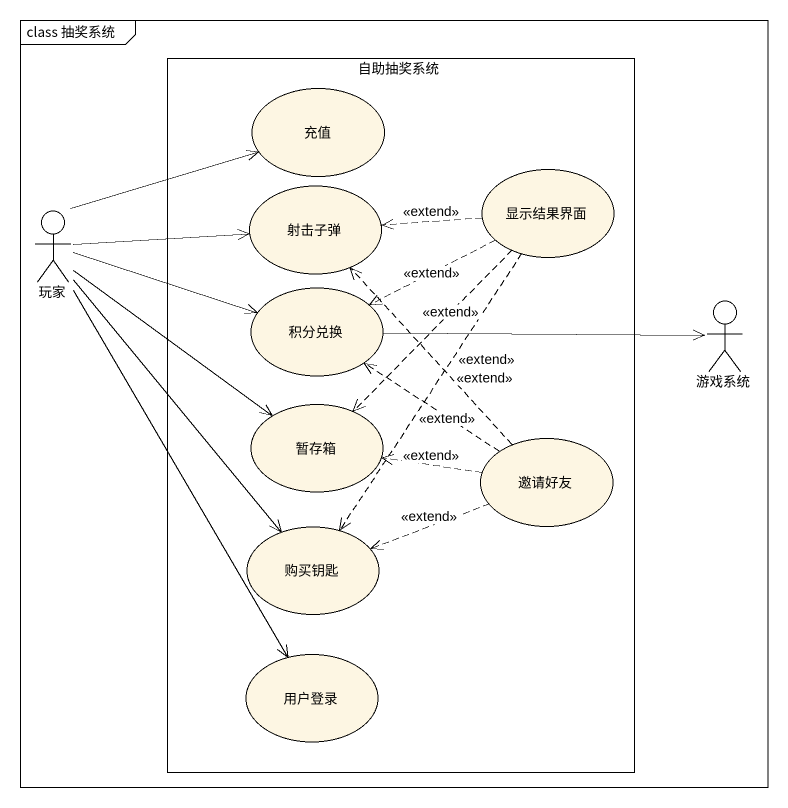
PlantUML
@startuml
mainframe class 抽奖系统
rectangle 自助抽奖系统 {
  usecase 充值
  usecase 射击子弹
  usecase 显示结果界面
  usecase 积分兑换
  usecase 暂存箱
  usecase 邀请好友
  usecase 购买钥匙
  usecase 用户登录
}
actor 玩家
actor 游戏系统
显示结果界面 .left.> 射击子弹 : <<extend>>
显示结果界面 .left.> 积分兑换 : <<extend>>
显示结果界面 ..> 暂存箱 : <<extend>>
显示结果界面 ..> 购买钥匙 : <<extend>>
玩家 -right-> 充值
玩家 -right-> 射击子弹
玩家 -right-> 积分兑换
玩家 --> 暂存箱
玩家 --> 购买钥匙
玩家 --> 用户登录
积分兑换 -right-> 游戏系统
邀请好友 .up.> 射击子弹 : <<extend>>
邀请好友 .up.> 积分兑换 : <<extend>>
邀请好友 .left.> 暂存箱 : <<extend>>
邀请好友 .left.> 购买钥匙 : <<extend>>
@enduml
